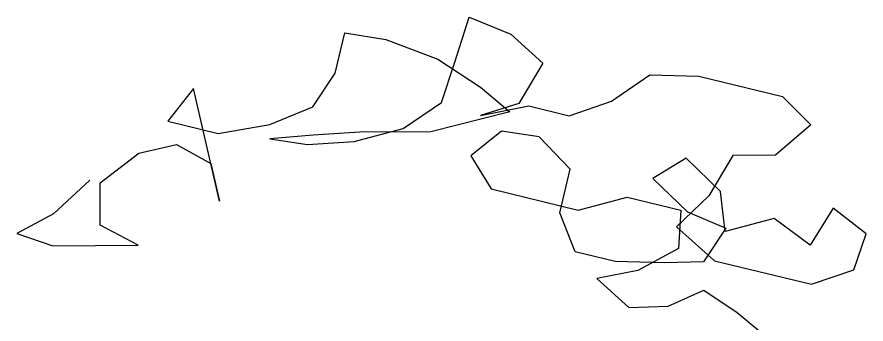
# Model space of a CAD drawing. Header units: inches. Extents: x 350994 to 353538, y 1581369 to 1583842.
# Drawn here: x 351310.4169 to 351310.8189, y 1583110.3217 to 1583110.4668 of the extents above; entities that cross this region are included whole.
import ezdxf

# ---------------------------------------------------------------- set-up
doc = ezdxf.new("R2010")
doc.units = ezdxf.units.IN
doc.header["$MEASUREMENT"] = 0
doc.linetypes.add('1', pattern=[0])
doc.layers.add('TREE', color=81, linetype='1')

# ---------------------------------------------------------------- blocks, each defined once
blk = doc.blocks.new('TREE_4')
at = {"color": 94}
blk.add_lwpolyline([(-470.05, 8776.15), (-493.21, 8741.47), (-519.25, 8718.37), (-487.45, 8715.45), (-418.04, 8732.73), (-452.73, 8741.44), (-461.37, 8776.14), (-435.32, 8807.92), (-406.4, 8822.35), (-374.6, 8813.65), (-360.17, 8784.72), (-403.46, 8871.5), (-417.95, 8839.71), (-374.58, 8839.67), (-334.08, 8856.98), (-302.26, 8880.08), (-290.66, 8911.88), (-290.63, 8946.57), (-255.93, 8949.43), (-209.68, 8943.61), (-169.21, 8929.11), (-140.31, 8914.63), (-201.06, 8882.88), (-258.9, 8868.48), (-296.5, 8856.95), (-331.2, 8845.41), (-299.4, 8848.27), (-261.8, 8859.81), (-224.19, 8880.01), (-198.14, 8908.9), (-195.22, 8943.59), (-192.29, 8984.07), (-154.71, 8978.25), (-122.92, 8960.87), (-134.52, 8923.3), (-163.45, 8905.98), (-125.85, 8923.29), (-91.15, 8923.26), (-59.33, 8943.47), (-33.28, 8972.36), (7.2, 8980.99), (79.49, 8980.93), (108.38, 8963.55), (85.22, 8931.77), (50.52, 8923.13), (38.92, 8885.55), (18.65, 8853.77), (56.22, 8833.49), (140.07, 8833.42), (171.89, 8853.63), (174.81, 8885.43), (143.02, 8899.91), (131.42, 8865.23), (96.74, 8879.72), (59.14, 8859.51), (47.6, 8891.33), (12.92, 8911.6), (-10.23, 8888.49), (24.45, 8868.22), (59.14, 8862.4), (47.54, 8830.61), (15.73, 8821.96), (-24.75, 8813.33), (-59.45, 8813.36), (-79.66, 8842.29), (-79.63, 8879.88), (-111.41, 8900.15), (-143.22, 8897.28), (-163.48, 8871.28), (-140.37, 8848.13), (-65.2, 8848.06), (-27.59, 8868.27), (18.67, 8868.22), (24.42, 8836.41), (-4.52, 8810.42), (-36.33, 8795.99), (-4.55, 8778.61), (27.27, 8787.26), (53.31, 8807.47), (85.1, 8795.88), (114, 8781.4)], dxfattribs=at)

msp = doc.modelspace()

# ---------------------------------------------------------------- block references
at = {"layer": 'TREE', "lineweight": 5, "xscale": 0.0005632341247466223, "yscale": 0.0005632341529917539, "zscale": 0.0005632341444477617, "rotation": 346.4411541233163}
msp.add_blockref('TREE_4', (351309.54993, 1583105.5223), dxfattribs=at)

doc.saveas('drawing.dxf')
